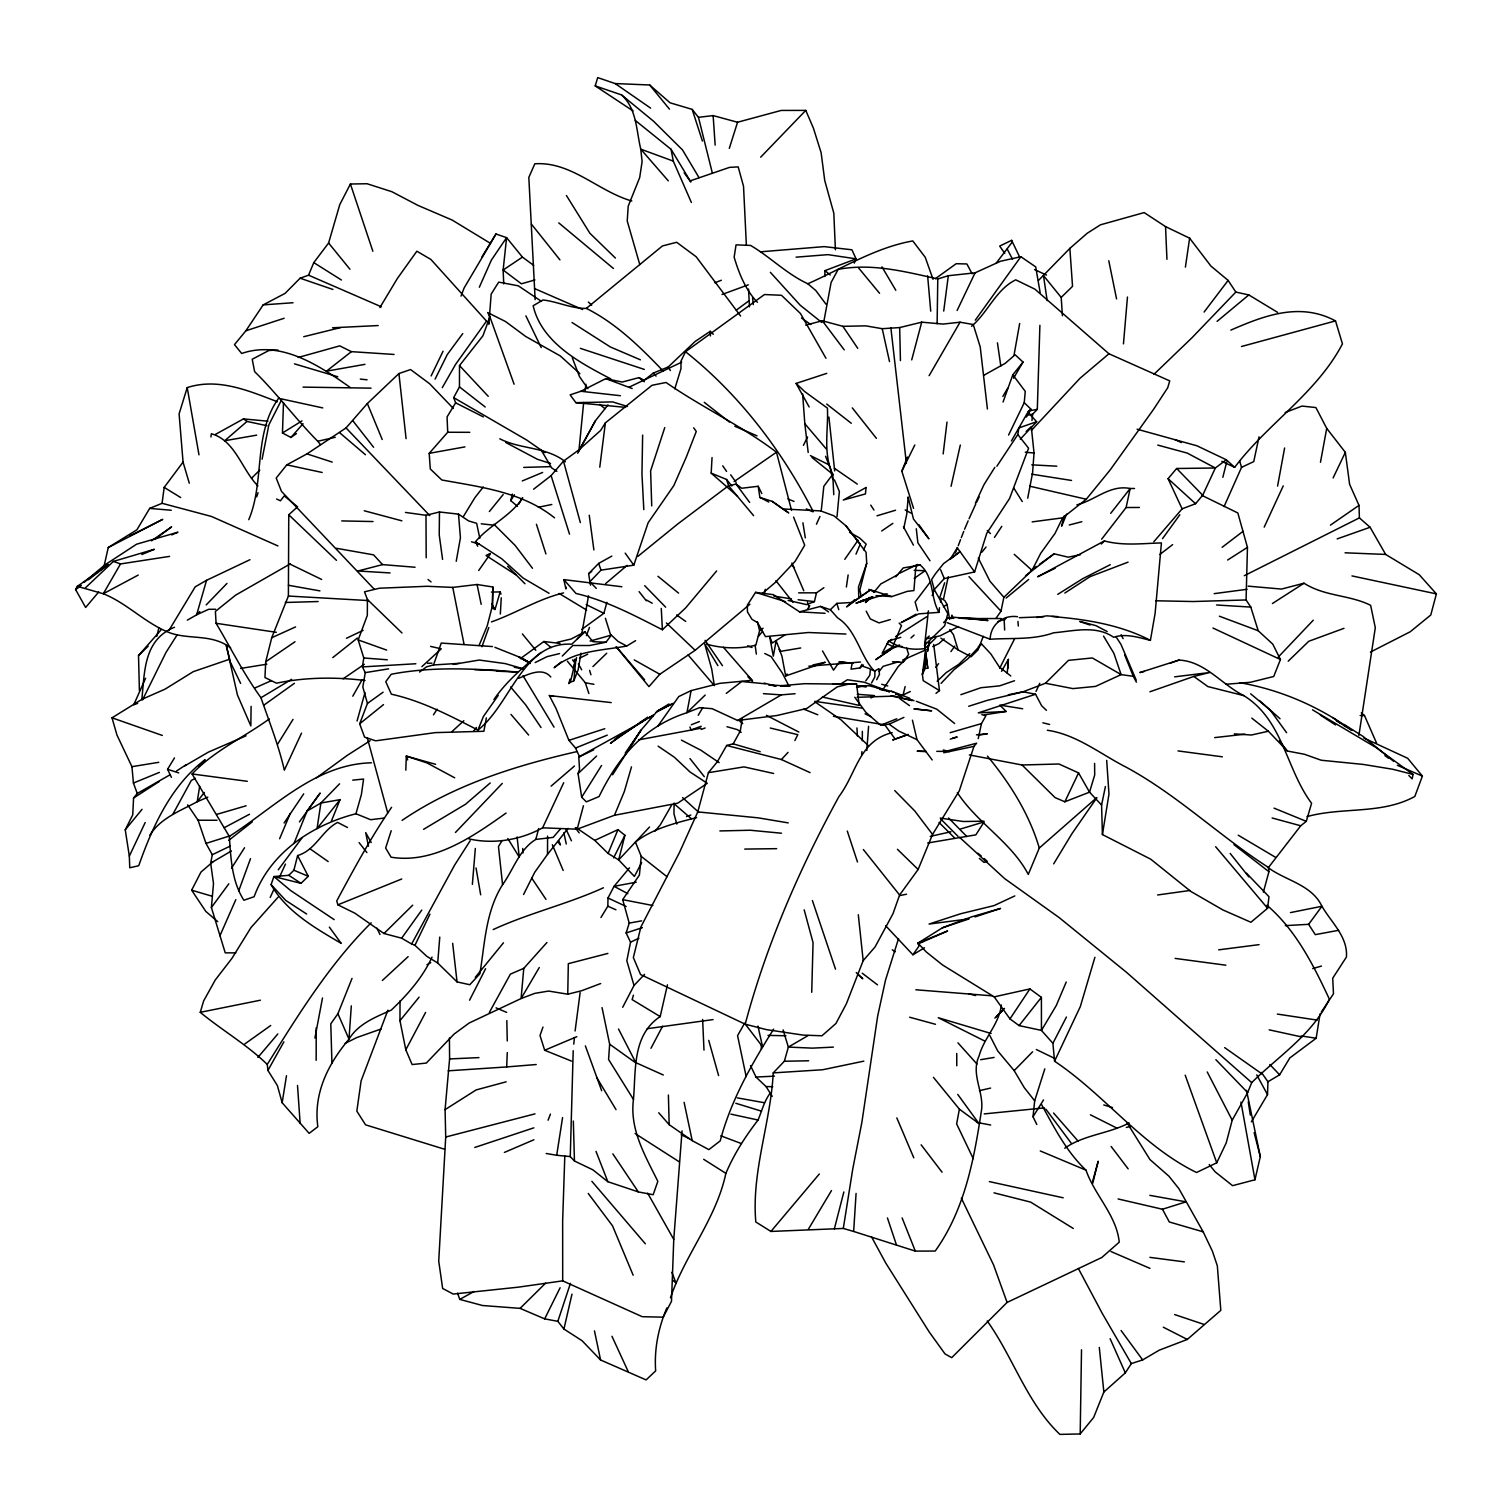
<?xml version="1.0" encoding="UTF-8"?>
<svg xmlns="http://www.w3.org/2000/svg" width="1512" height="1512" viewBox="0 0 1512 1512"><rect width="100%" height="100%" fill="white"/><g stroke="black" fill="none" stroke-linecap="round" stroke-linejoin="round"><path stroke-width="1.5" d="M483.367 416.896L455.641 402.835L453.676 397.618L459.459 386.902L459.497 365.583L482.933 335.777L489.907 316.877L487.696 312.549L505.537 321.546L525.817 336.552L560.272 355.925L579.89 373.672M316.159 1060.29L316.235 1027.669M600.661 983.556L581.647 990.738L567.756 994.197L548.591 991.059L534.794 993.365L521.092 998.544L469.155 1023.019L454.224 1033.962L426.289 1063.087L412.115 1064.543L405.802 1049.819L399.962 1020.713L400.037 1000.906M581.761 633.736L588.527 595.766M384.161 818.068L370.667 819.712L355.944 813.758C312.228 824.872 269.986 852.806 254.129 896.729L243.867 900.226C231.657 881.118 230.882 857.965 229.295 836.382L192.081 773.974C213.759 750.897 243.886 737.421 269.306 718.918M491.438 592.061L500.17 591.91L495.029 609.468L492.421 608.24L492.855 586.996L477.055 584.501L452.768 587.412L427.31 586.278L379.493 588.206L364.524 591.816L367.416 599.508L367.321 615.403L358.174 639.916L363.787 657.985L362.407 666.905L365.261 672.632L362.823 687.015L367.454 703.42L359.667 723.832L364.581 737.138L375.694 740.823L435.305 732.621L483.897 731.279L486.354 717.898M523.568 894.518L534.757 872.235L547.495 854.393L547.59 836.079M1040.124 292.44L1035.701 266.887L1020.846 256.719L1000.49 261.255L975.07 272.84L948.326 275.713L937.78 278.945L937.119 323.738M479.814 538.329L476.639 523.303L468.644 520.941L458.514 514.137L439.482 511.982L425.987 515.29L426.195 557.777M439.482 511.982L439.217 534.832L442.581 559.402M674.087 802.985L673.974 813.947L676.847 824.078M987.223 1320.978C1013.399 1357.625 1026.742 1402.796 1059.893 1434.397L1080.192 1433.943L1081.515 1349.8M251.105 706.35L250.841 725.892L237.422 694.953L226.309 645.529L230.372 662.124L240.635 683.386M682.044 1130.881L673.766 1239.405L671.498 1301.303L663.22 1317.179L642.222 1316.687L562.691 1280.853L518.465 1287.147L453.184 1294.064L442.638 1288.432L438.726 1261.14L445.719 1137.024L445.076 1109.638L449.593 1058.929L449.423 1037.988M642.638 435.116L641.957 474.031L643.81 509.638M297.618 506.766L288.754 514.798L288.395 596.049L271.725 637.743L265.734 661.746L264.94 677.527L276.469 683.178C305.689 677.149 335.456 676.941 365.016 680.495M567.756 994.197L568.323 963.673L607.881 953.429M600.944 917.482L607.843 906.217L607.994 897.996L614.061 886.315L629.483 867.831M862.312 740.767L862.35 731.335M1028.273 414.95L1032.62 414.212L1037.308 409.336L1039.897 325.345M492.855 586.996L492.364 605.972L487.261 625.76L479.096 645.473M811.717 992.307L813.059 942.637L804.176 909.827M824.796 276.564L824.947 270.648L856.057 258.854L851.917 249.782L824.21 246.626L760.536 251.805M667.453 984.803L660.177 1016.593C632.073 1035.172 636.042 1070.288 633.452 1099.432C629.559 1129.577 645.114 1155.508 657.833 1181.344L653.165 1194.726L638.329 1191.91L607.843 1181.704L592.912 1169.853L574.447 1161.008L570.27 1156.586L573.199 1050.708M925.136 668.455L925.646 651.521L927.763 668.247L925.136 668.455L922.377 674.409L923.189 680.627L939.481 690.606L935.985 693.384M296.409 433.623L290.909 437.459L282.46 432.98L283.5 402.589M1251.35 1121.828L1267.51 1094.631L1267.963 1081.742L1261.405 1072.443M448.176 1070.817L506.671 1066.943L507.276 1052.617M169.76 774.957L137.271 793.479L133.566 798.015L132.754 814.836L125.25 829.823L129.333 856.151L129.749 867.756L138.707 865.733C152.674 826.232 171.007 785.711 205.103 759.648L198.885 766.546M564.808 1155.943L562.653 1220.713L562.691 1280.853M1007.918 668.285L1008.372 659.383L1001.53 671.328M1001.417 1005.045C998.846 1024.739 984.047 1037.648 979.114 1055.886C970.742 1073.841 983.329 1090.7 981.704 1108.787C974.238 1158.419 965.053 1209.354 935.191 1251.048L915.327 1251.104L853.656 1231.448L856.075 1193.459M908.145 497.618L906.746 514.288L903.817 528.009M500.34 614.042L501.247 597.769M737.478 496.163L711.188 473.143L712.039 457.588M1202.191 495.52L1237.837 512.984L1247.457 547.363L1246.077 599.962L1250.783 607.087L1258.211 630.75L1272.783 644.131L1280.437 659.515L1273.728 676.488L1250.386 682.29L1225.835 684.274M248.781 519.674C265.186 480.551 252.674 433.774 279.077 397.599M351.313 1005.858L348.988 1039.16C328.104 1063.957 313.23 1093.497 317.841 1126.705L309.147 1133.357L282.158 1102.739L277.357 1085.522L267.926 1070.42L267.246 1064.41C298.337 1014.779 329.332 964.372 371.158 922.83M566.036 587.015L565.885 588.943L563.863 579.625L621.848 586.75M602.041 1007.597L609.657 1044.206L608.58 1059.458L633.452 1099.432M868.587 726.327L866.792 750.462M1026.138 431.449L1031.278 426.705L1034.038 453.014L1032.564 472.916L1027.706 498.204M1036.797 1124.493L1033.017 1116.725L1034.68 1100.831L1044.811 1068.833M488.848 324.437L491.173 294.065L498.714 282.12L518.276 285.806L541.353 301.304M560.725 828.595L553.165 837.383L535.815 839.425C519.259 849.479 513.475 869.608 502.57 884.709C485.598 911.509 484.861 943.507 479.871 973.822L469.797 984.728L457.059 981.912L437.705 962.993L439.765 937.1M472.368 884.369L475.335 848.44M1007.238 673.123L1008.372 659.383M1123.454 343.867L1127.461 297.032M235.796 952.881L225.231 952.843L211.396 907.502L213.494 883.594L210.678 863.144L212.304 854.715L205.991 843.412L198.072 820.222L187.658 804.894M546.947 942.505L523.776 968.341L521.092 998.544L539.274 967.51M1008.598 435.04L1024.248 402.702L1025.249 391.362L1012.813 374.806L1023.019 362.086L1015.138 354.753L1005.102 363.428L983.896 375.241M583.67 402.419L579.115 448.799M570.326 682.328L573.842 680.778L575.864 659.27L570.326 682.328L568.814 683.594L570.024 679.19M891.815 647.533L882.157 653.26L888.678 640.899C899.356 648.062 912.454 650.481 924.966 648.535L925.873 638.952L929.275 636.023M573.766 1044.13L574.409 1037.534M821.205 511.207L823.832 486.278L832.753 474.333C822.736 452.768 828.519 430.277 827.423 408.127L804.724 391.589L796.106 383.424L826.762 373.37M696.616 817.576C675.316 823.152 653.203 828.33 635.418 842.033L641.258 856.416L639.406 875.013L622.698 899.64L629.219 923.114L626.138 932.98L630.542 942.184L626.818 960.763L634.019 985.465L622.717 1007.257M916.045 614.193L901.114 622.604L918.767 613.872L939.009 612.341L939.5 607.767M742.335 718.483L740.237 731.128L733.188 743.847L726.667 745.473L717.387 761.708L708.391 772.689L697.769 811.906L679.417 852.636L640.918 926.913L633.339 957.587L640.578 974.56L745.189 1024.191L766.395 1029.615L803.061 1035.096L821.942 1035.777L835.909 1023.529L846.399 1003.741L863.182 960.649L875.07 946.928L893.006 913.683L899.602 895.028L918.143 869.457L932.545 834.416L959.269 790.889L973.974 746.342L976.639 743.186L945.51 751.407L936.778 751.332M1031.959 420.468L1032.62 414.212M575.108 1030.976L580.135 992.571M927.763 668.247L924.607 645.265L928.406 610.867M823.681 322.339L831.109 282.479L838.177 269.363C872.027 262.993 905.026 271.631 937.78 278.945M861.613 754.582L861.953 751.634M943.167 453.902L947.003 422.094M1105.404 786.542L1101.586 805.064L1102.418 834.567L1150.745 859.194L1190.889 891.475L1222.868 909.922L1250.915 922.263L1267.585 908.258L1268.984 896.71L1246.474 873.218M943.62 598.601L948.213 576.715M1358.891 735.418L1375.296 627.763L1370.647 605.329C1349.233 594.67 1325.022 596.616 1304.005 583.216L1281.514 589.075L1248.156 586.146M585.087 391.041L585.938 384.218M599.773 467.189L605.386 422.869L652.012 385.295L666.055 382.479C701.908 407.389 741.749 425.741 776.469 452.22L791.551 510.394M783.084 1029.899L788.357 1047.079L784.35 1061.254L773.237 1072.896C770.629 1123.057 751.388 1171.441 755.811 1221.979L770.931 1231.448L843.299 1228.443L853.656 1231.448M141.826 699.735C144.679 671.857 143.527 639.822 174.504 627.253M943.715 311.056L948.326 275.713M210.924 436.968L211.359 433.736C235.399 440.502 241.769 469.722 257.928 485.919M103.799 567.283L108.259 547.533L136.93 529.786L149.688 508.391L162.067 503.307L164.184 487.393L183.065 462.105L179.096 413.872L187.223 387.601C218.257 377.509 248.8 390.852 277.414 401.757M925.287 652.787L922.377 674.409L924.475 665.204M837.043 516.537L839.368 491.457L834.435 479.89M947.23 622.698L990.133 639.236C1011.509 637.837 1032.866 640.143 1053.637 632.791C1073.407 631.09 1096.068 624.966 1113.626 637.27C1125.778 633.188 1138.46 637.459 1150.405 640.351L1155.13 613.248L1161.424 542.94C1142.335 543.394 1123.529 546.002 1104.384 540.956L1037.667 576.771L1055.187 568.247M846.38 586.996L848.137 574.938M1185.408 267.114L1189.623 238.178L1165.544 226.611L1144.168 212.587L1100.471 224.815L1087.204 233.264L1069.853 248.384L1038.423 280.514M562.577 1117.576L556.699 1155.281L546.191 1153.486M843.299 1228.443L852.787 1168.814L861.897 1122.225L877.659 1016.121L885.522 980.078L898.525 938.668M996.843 466.263L1017.822 434.549L1018.842 427.953L1036.665 421.697L1027.877 412.209L1030.844 409.09L1024.248 402.702M199.679 786.24L197.221 801.738C180.211 810.904 160.537 818.068 149.82 835.21M282.158 1102.739L286.486 1075.712M951.294 618.559L951.842 615.157L953.826 618.427M1267.963 1081.742L1279.624 1074.805L1289.812 1057.946L1316.158 1038.253L1320.052 1013.891M580.986 653.165L578.094 670.024L573.842 680.778M940.483 602.022L941.144 598.204L944.811 600.585L947.098 604.517L949.649 619.372M1102.418 834.567L1108.976 794.121L1106.689 760.366M1014.023 355.207L1019.655 323.511M456.227 561.292L460.423 537.818L458.514 514.137M929.086 642.808L927.48 651.502L929.615 641.031M1277.583 486.127L1284.614 447.987M1320.467 462.256L1326.723 428.387L1315.912 407.56L1301.964 406.066L1285.162 412.53M933.433 1077.338L959.383 1109.165L956.642 1123.926L973.255 1158.683M314.931 1038.007L322.491 997.996M749.801 680.532L719.901 683.329L691.097 690.606L686.939 712.7C643.999 726.573 618.332 757.002 599.054 796.578L586.335 801.851L581.685 797.202L578.057 773.596L579.55 769.268L578.775 756.983L643.488 721.205M776.185 640.578L773.312 656.17L769.702 636.854M852.239 662.842L851.01 669.173L859.912 667.945L863.428 665.034M262.086 459.194L268.89 424.759L281.629 399.754M995.992 618.332L1000.982 611.207L1003.873 597.297L1032.016 570.345L1040.691 553.335L1055.055 533.358L1062.671 517.841L1086.277 499.243L1110.299 469.76L1153.769 409.053L1167.718 387.752L1169.74 380.892L1108.957 353.77L1034.926 289.17L1015.724 279.833C995.822 289.661 988.092 312.209 971.536 326.308M391.211 830.731L385.636 848.062L391.079 857.191C433.793 864.165 473.124 836.363 506.104 813.059M764.354 593.838L765.318 589.321M1101.624 539.217L1126.119 507.522L1130.182 488.508L1134.51 488.47M1259.023 436.855L1253.75 461.595L1241.541 467.359L1224.077 506.558M978.226 738.612L981.458 723.605L985.881 715.8L981.817 714.609M1312.492 709.827L1376.203 747.627L1413.077 774.428L1412.113 778.85L1408.844 775.486M666.868 1307.918C658.344 1327.952 654.129 1349.177 655.66 1370.893L646.096 1379.908L600.585 1359.987L582.082 1340.728L563.919 1329.048L571.99 1294.121M951.067 486.297L960.309 445.057M1209.203 1164.542L1215.157 1171.838L1232.582 1185.673L1254.96 1179.776L1260.309 1156.623L1246.512 1090.36M788.149 600.434L806.558 604.573L814.401 601.625L816.499 592.836L823.889 587.695M902.966 695.293L905.159 686.543M575.977 827.555L594.764 840.388L617.954 829.653L624.91 835.304L618.673 859.912L634.416 876.431L641.655 862.577M156.775 636.268L158.968 627.631M329.351 927.121L341.202 943.375C315.176 928.066 286.184 911.49 271.102 884.615L273.88 876.563L288.792 875.316L293.895 870.232L297.618 855.546C315.517 850.311 321.962 830.56 337.592 822.415L347.458 827.48M1222.83 477.32L1226.704 461.973M757.436 621.829L759.591 630.655L755.887 645.152C739.652 649.083 722.774 648.629 706.709 644.188M834.359 1228.878L843.847 1191.966M711.188 473.143L726.516 479.436L728.671 485.862L736.079 484.048L741.73 488.244L758.192 486.278L759.875 497.41L772.197 501.36L782.819 508.939L820.751 510.924L834 515.857L846.021 525.874L866.092 552.334L866.716 563.352L859.837 590.096L861.254 596.654M517.501 506.331L510.716 500.623L512.436 494.103M1064.353 515.687L1061.613 526.176L1066.621 514.099M535.815 839.425L538.669 828.557M911.717 359.894L921.715 322.169L943.091 324.078L960.025 322.207L973.237 324.513L980.211 346.872L987.412 408.996M745.189 1024.191C766.395 944.698 799.527 868.587 838.952 796.54C856.548 773.331 858.797 741.069 892.174 732.621M1266.924 905.253C1296.03 930.239 1313.418 964.996 1329.369 999.148C1312.699 1034.397 1278.717 1055.924 1251.709 1082.611L1247.665 1092.609L1232.204 1120.184L1226.194 1142.959L1216.744 1162.804L1196.54 1172.499C1141.636 1145.718 1104.818 1094.783 1054.563 1061.216L1052.9 1043.299L1066.432 1017.047M1345.075 552.806L1385.653 554.432L1419.258 574.73L1436.4 593.895L1430.768 615.006L1410.242 631.751L1370.401 652.107M468.777 838.82C493.422 844.528 520.563 840.01 542.619 827.82L577.149 829.2L583.443 805.764M990.133 639.236C990.549 624.55 1003.023 614.666 1017.538 616.707M1263.389 892.118L1268.927 871.687L1268.473 867.472L1300.736 825.779L1306.292 821.337L1311.584 803.288C1285.899 768.947 1283.14 719.863 1243.771 695.615C1221.715 684.596 1204.969 661.254 1178.982 660.082L1139.859 672.557L1144.301 671.441M573.634 666.017L576.639 657.739M581.78 629.389L603.874 613.305L606.879 602.343M1092.571 1181.666L1098.203 1161.235L1092.703 1183.367M357.078 720.997L364.978 692.609M355.944 813.758L361.387 794.556L363.579 779.058L352.731 780.135M249.971 559.705L206.558 580.306L196.617 614.836L187.318 620.147M631.487 766.886L624.305 791.626L614.458 815.27L577.149 829.2M350.217 387.469C319.372 365.602 280.854 339.898 241.674 353.468L234.473 344.623L245.87 330.788L263.183 304.876L285.069 293.385L300.132 278.208L308.561 275.184L313.778 262.615L328.595 243.016L339.784 204.593L350.406 184.01L367.095 183.746L391.854 191.703L418.011 205.424L452.164 220.053L490.474 243.375L464.127 287.96L461.028 296.125M633.433 995.179L632.129 999.602L660.177 1016.593M267.246 1064.41C246.815 1044.546 222.245 1030.428 200.264 1012.322L203.666 1000.849L215.309 979.927L231.997 958.287L250.954 927.612L278.095 897.183M633.093 110.943L595.218 85.9L597.694 77.603L615.157 83.557L650.632 108.127M729.294 148.384L737.554 122.245L781.194 110.433L805.764 110.395L813.437 128.236L821.129 152.712L824.739 180.533L833.83 213.249L835.399 249.763M1094.915 957.285L1080.324 1006.576L1054.563 1061.216M932.186 595.596L934.265 589.567L944.263 578.567L974.616 571.952L986.75 533.32L1009.525 498.563L1028.595 448.251L1017.822 434.549M664.77 427.575L650.614 470.856L651.729 505.896M563.919 1329.048L557.833 1321.337L570.44 1283.348M256.662 496.919L258.061 492.685M939.784 597.523L944.679 582.782M590.53 585.201L589.888 581.723L601.001 570.156L633.793 565.167L648.138 522.755L673.804 485.635L686.316 457.059L696.276 431.449L693.668 427.82M866.716 563.352L858.495 587.015L858.778 597.259M670.459 1297.787C685.22 1254.431 716.197 1218.937 725.873 1173.35C734.057 1154.072 745.265 1136.533 758.06 1120.033C761.897 1110.753 764.297 1100.849 770.496 1092.722M542.978 1027.083L540.011 1035.531L544.679 1050.254L571.536 1061.103M674.787 388.849L680.967 368.701L681.005 361.028L685.503 351.729L764.486 294.538L781.458 295.275L800.491 313.551L825.968 358.268M1096.767 797.637L1039.292 848.043L1028.273 874.408C1011.509 842.278 977.092 823 957.342 792.609M481.931 646.758L488.811 627.537M1003.061 402.003L1012.813 374.806M999.64 668.323L1014.665 638.65M238.745 890.757L250.52 858.665M1363.862 738.026L1407.672 758.287L1422.395 776.091L1414.816 796.465C1381.495 814.722 1342.486 806.765 1306.973 816.612M586.41 635.607L589.491 627.404M939.009 612.341C930.163 597.712 934.416 576.79 920.203 565.072L917.217 564.581L915.629 568.833L913.928 590.568L907.219 591.381L891.702 596.597L876.072 595.633M958.249 545.7L960.536 539.652M387.885 1010.224L361.122 1080.815L356.832 1111.131L365.564 1124.833L444.547 1149.233M983.272 636.325L978.056 649.858L971.101 656.756L958.135 649.971L940.899 638.158M548.081 1120.203L550.444 1114.117M955.395 552.995L957.531 547.533M961.311 537.629L963.768 531.336M913.55 508.353L901.832 471.196L907.427 457.059M331.941 1063.39L330.788 1023.832L337.913 1013.702L352.031 978.396M432.035 957.096C422.642 977.546 407.465 994.764 391.249 1010.129C375.581 1017.141 358.306 1023.7 348.988 1039.16L337.913 1013.702M1127.234 1123.114L1149.952 1159.553L1168.87 1176.147L1178.944 1188.734L1203.174 1231.826L1212.416 1251.218L1217.33 1265.827L1220.808 1310.356L1187.298 1339.443L1159.232 1350.178L1142.656 1359.912L1131.335 1363.597L1125.325 1372.877L1103.854 1392.023L1093.667 1417.443L1080.192 1433.943M496.56 671.158L517.482 672.046C475.467 668.701 432.923 666.206 391.23 674.257L385.768 681.666L391.362 694.197C422.113 700.963 450.141 715.875 477.962 730.069L483.424 716.48L498.223 695.388M145.587 678.245L133.736 704.8L137.649 703.363M293.971 843.45L307.068 811.037L320.166 793.044L299.433 821.904M331.374 821.167L340.049 799.659L320.884 803.023L307.068 811.037M975.391 503.212L983.972 484.672L994.82 467.359M649.536 827.007L618.673 859.912L608.107 853.429L617.954 829.653M886.958 643.526L892.685 646.626L901.492 625.609L899.149 623.095M854.28 263.107L856.057 258.854L827.952 254.64L796.087 257.172M279.625 838.744L290.228 813.494M964.599 529.219L968.134 520.865M1066.225 982.025L1056.283 1005.518L1041.447 1030.409L1019.069 1025.59L1009.978 1018.899L994.197 996.862L942.6 965.015L926.251 951.936L917.954 943.11L942.392 927.801L971.592 916.858L1000.566 908.428L975.051 916.915M856 554.129L860.252 544.131L846.021 525.874M419.58 672.046L426.63 666.792L433.49 664.959L441.258 643.072L492.496 646.569M219.939 935.72L235.796 899.697M914.817 444.982L901.832 471.196M479.323 287.223L491.419 260.026L506.596 237.649L495.955 234.001L481.969 256.851M969.06 518.748L975.826 503.836M816.442 524.21L819.939 516.461M563.692 782.725L542.619 827.82M863.56 549.895L866.168 544.15L859.685 538.045L849.479 532.224M270.213 897.448L274.012 889.113M279.72 876.601L285.447 864.089M1036.041 691.381L1039.746 683.329M1264.202 527.121L1283.234 485.881M301.512 733.15L284.35 770.156C278.643 745.359 269.212 721.659 260.971 697.731C243.829 674.163 230.996 648.289 216.084 623.284L215.403 611.396L235.626 595.142L290.285 563.863M1153.864 541.693L1182.119 508.845L1195.557 503.704L1202.701 495.237L1215.346 468.002L1226.27 459.761L1234.661 467.34C1267.661 423.473 1316.687 393.196 1342.448 343.867L1335.512 320.903C1300.112 301.928 1264.618 315.403 1230.844 330.107M129.333 856.151L145.19 822.528M957.115 310.489L975.07 272.84M1022.055 764.996L1055.074 797.599L1064.845 801.795L1078.566 772.915L1058.967 763.995L1022.055 764.996L969.324 754.923M437.705 962.993L426.875 956.378L414.931 945.302L429.956 914.117M1333.13 477.924L1345.34 452.353L1326.723 428.387M431.147 375.921L443.054 351.238M976.676 502.097L979.19 496.919M560.12 1287.752L544.679 1318.861L520.09 1308.371L482.536 1305.517L459.761 1299.394L457.588 1293.214M803.439 445.341L807.578 436.949M142.544 699.867L165.961 652.504L176.961 635.135M435.097 379.115L447.344 354.451L462.748 333.604M794.858 740.559L797.788 734.681L770.288 728.028M613.607 857.89L624.91 835.304M469.57 1000.207L485.598 968.701M217.747 921.64L205.802 911.396L191.646 890.19L200.964 872.065L213.192 861.575M662.615 1026.157L650.973 1048.288M773.634 1029.162C751.577 1064.127 730.787 1100.623 720.222 1140.88L708.863 1149.63L692.212 1140.653L669.173 1124.682L658.722 1112.775M608.032 404.895L595.482 420.657L578.453 451.445M405.802 1049.819L425.59 1012.435M88.376 579.795L108.448 564.448L77.339 586.354L75.6 589.567L85.636 607.465L98.734 591.948M172.859 814.269L191.306 780.438L195.369 778.321M577.697 453.222L595.482 420.657M489.321 1012.492L510.394 974.125L523.776 968.341M1026.478 417.066L1030.844 409.09M391.589 807.295C371.177 837.005 353.808 869.154 336.741 900.925L337.875 904.819L354.829 913.172L383.972 933.509L401.644 938.196L411.623 943.998L454.639 865.072L470.213 840.672M267.926 1070.42L283.897 1041.844M1027.877 412.209L1011.433 440.937M518.654 504.309L522.075 498.185M960.025 322.207L929.124 375.675M352.787 696.182L362.086 679.738M859.912 667.945L861.953 664.354M442.26 387.677L455.622 364.316L486.524 321.092L430.92 259.478L416.858 251.2L397.354 278.51L379.89 307.579M169.59 556.378L120.506 563.938L103.307 593.743L77.339 586.354M490.474 243.375L495.955 234.001M1002.891 396.39L1007.635 388.319M1013.55 378.227L1023.019 362.086M831.487 1190.568L808.429 1229.143M698.204 715.252L702.797 707.578M169.042 630.258L195.218 586.826L206.558 580.306M502.003 840.71L498.469 846.588L502.57 884.709M1053.694 863.843L1071.838 833.83L1096.691 797.939M171.423 777.395L167.548 769.287L174.466 757.947M455.641 402.835L447.061 416.934L447.703 432.262L429.2 453.335L430.277 468.947L441.825 479.984C480.967 487.129 522.396 492.024 554.545 517.841M463.352 516.575L474.938 497.618L483.254 486.996M807.465 609.279L809.789 605.556M277.603 744.206L293.026 719.391M876.677 679.738L879.436 674.333L878.963 668.663L874.862 670.931L870.402 669.419L869.797 675.278L865.733 680.854M510.716 500.623L514.401 494.745M1033.017 1116.725L1043.507 1099.942M605.386 422.869L600.604 430.466L578.85 449.914L563.485 461.141L551.105 475.618L533.585 489.227M581.685 797.202L601.511 765.544M231.544 868.115L244.528 847.76M612.625 774.768L640.993 730.164L657.323 711.112L668.984 703.968M983.972 822.112L975.864 834.851L927.688 842.997M629.899 747.533L640.993 730.164L625.212 753.089M871.536 682.97L874.843 676.96L874.862 670.931M840.199 684.256L847.419 679.757L864.24 682.214L883.102 689.321L898.128 666.641L907.502 657.323M825.098 613.305L799.564 611.85L773.35 594.67L755.584 592.364L747.344 605.14L747.438 611.869L751.899 619.24L757.625 622.717L765.469 636.609L808.41 632.507L845.945 634.038M433.49 714.798L437.119 709.204M671.8 804.781L660.328 824.815L654.98 831.146M994.461 537.422L1001.794 526.346M1009.978 1018.899L1029.899 988.924L1041.409 997.372L1041.447 1030.409L1052.9 1043.299M1321.28 1012.076L1333.471 993.819L1332.733 978.188L1346.417 957.039C1348.024 936.797 1331.24 922.452 1321.942 906.255C1311.622 884.501 1285.54 880.608 1268.058 867.548M284.105 823L303.704 793.857M844.792 559.308L858.041 540.256M478.699 570.515L490.209 554.072M950.953 651.577L954.809 646.078M421.772 910.073L401.644 938.196M838.612 662.993L833.547 670.175L822.528 650.954M885.635 925.722L912.908 954.771L918.994 946.077L917.954 943.11L947.589 930.976L918.294 943.809M657.682 726.365L678.793 696.522L691.097 690.606M996.03 263.353L1012.019 242.355L1011.622 240.351L999.678 246.059L1004.781 253.411M1020.846 256.719L975.297 320.166M749.914 604.214L695.142 650.311L659.799 674.257L648.969 686.618L616.253 646.871M1006.331 617.576L1004.195 620.563L1004.648 630.032M800.698 647.968L780.362 651.388L779.209 649.309L781.931 656.057L785.654 675.958L787.072 673.974M493.952 699.508C506.539 681.099 524.116 666.452 541.031 652.428M1162.501 538.65L1179.832 514.76M211.396 907.502L228.841 883.783M935.777 667.397L938.555 663.636M1285.313 925.627L1308.636 924.323L1321.942 906.255L1290.473 912.605M1189.623 238.178L1210.923 266.074L1228.122 280.4L1204.1 312.058M278.265 869.797L302.154 837.648M562.256 656.076L572.821 645.492L589.51 645.529L606.028 642.222L611.339 635.116L617.992 641.371L626.686 646.04L635.607 640.653M930.371 581.874L915.119 601.965L917.614 610.678M473.804 730.939L476.469 727.442M204.271 792.534L197.221 801.738L207.824 797.145M879.152 671.498L883.084 666.357L898.657 661.746M547.495 854.393L568.058 828.349M1110.715 513.324L1130.182 488.508C1109.846 484.407 1094.877 500.567 1076.865 504.838M340.049 799.659L317.047 828.633L320.884 803.023L339.576 783.821M1019.069 1025.59L1041.409 997.372M453.335 408.448L429.597 383.708L410.565 369.552L398.922 373.558L367.359 403.534L346.04 427.934L306.993 453.883L286.789 464.864L276.205 478.038L281.478 491.362L374.201 589.151M981.931 552.126L986.032 547.06M489.359 511.547L503.175 494.537M399.962 1020.713L419.107 997.145M475.297 977.319L503.477 942.808M125.25 829.823L142.034 809.336M758.4 636.401L762.539 631.355M869.646 597.467L865.469 602.532L870.515 598.298M873.823 592.402L880.797 583.953L897.826 574.711M277.83 1033.943L257.89 1057.436M770.931 1231.448L819.315 1173.992M895.765 576.809L903.25 567.907L920.203 565.072M1182.119 508.845L1168.077 478.68L1176.657 468.493L1215.346 468.002L1187.203 453.071L1157.776 445.095M522.755 497.845C510.508 516.329 489.68 525.042 475.467 541.712L477.679 546.229M1031.373 430.429L1080.022 378.265L1108.957 353.77M477.962 730.069C510.829 704.327 522.642 641.485 571.801 644.188L584.879 631.77L592.912 641.693L606.028 642.222M139.406 690.776L138.518 655.528L161.141 629.786M290.909 437.459L303.061 423.757M1278.226 657.115L1313.266 620.203M455.452 832.469L502.286 783.405M1010.81 676.015L999.281 666.905L990.851 653.94L981.572 643.961L967.926 658.76L954.185 669.57L941.088 683.348M726.667 745.473L781.42 759.534L788.054 752.371M716.631 570.95L685.654 607.9L662.407 629.748C634.586 615.573 606.633 600.623 575.996 593.479L563.863 579.625M805.764 110.395L760.668 157.191M1036.665 421.697L1020.279 439.198M1277.583 312.36L1248.817 294.935L1235.833 292.081L1192.117 337.611L1153.807 374.447M634.019 985.465L644.566 974.352M943.582 622.623L947.948 618.049L952.087 617.879M199.811 611.528L196.617 614.836L208.637 609.298L215.611 609.279M206.199 604.913L226.97 583.443M996.389 1016.763L1004.497 1008.428M596.295 588.414L589.888 581.723L588.64 573.672L598.657 563.409L611.85 556.095M606.709 653.241L592.931 666.584M1034.68 1100.831L1024.267 1087.657L1014.174 1070.609L1032.583 1051.823M994.877 1018.105L1002.891 1010.035M1041.503 1104.478C1054.166 1127.404 1066.47 1151.766 1085.994 1170.156C1094.783 1195.425 1116.517 1215.213 1119.239 1242.165L1101.851 1257.474L1007.087 1302.437L951.709 1357.663L945.038 1353.939L929.048 1331.732L885.767 1263.068L871.46 1236.721M251.559 478.264L259.762 470.062M1101.303 544.018L1104.384 540.956M545.548 1283.197L520.09 1308.371M412.7 905.178L383.972 933.509M1008.277 694.783L1023.208 691.74L1045.453 683.254L1068.474 660.366L1092.325 657.947L1121.129 674.617L1133.301 676.318L1136.4 682.158M408.127 956.642L382.385 980.456M924.966 648.535L935.871 637.799M1062.407 315.762L1061.197 297.41L1072.537 286.335L1069.853 248.384M969.702 653.638L958.778 664.316L946.172 672.632L937.175 681.232M924.607 645.265L944.679 625.722L947.797 613.607L934.265 589.567L931.6 579.55L935.437 573.766L943.601 563.56L960.063 551.634L974.616 571.952M799.564 611.85L820.525 606.407L830.334 609.714L836.873 603.364L852.144 602.438L870.477 589.812L891.702 596.597M1288.224 661.16L1308.731 641.296L1343.979 628.33M138.518 655.528L148.176 646.191M334.152 919.617L290.644 890.53L273.88 876.563L301.02 883.329L308.278 876.298L297.618 855.546M705.197 695.066L686.939 712.7L699.508 707.692L712.133 708.674L737.591 720.468L776.903 715.516L806.746 708.504L837.27 686.864L848.27 684.199L856.586 683.972L859.194 705.424L822.358 697.013M625.647 407.371L575.864 402.664L570.156 394.878L580.854 391.268L605.783 378.643L622.207 382.045L638.952 377.641L644.244 380.249L653.278 373.067L668.191 367L695.029 341.542L710.224 331.317L713.324 334.265M578.057 773.596L596.616 756.038M85.504 587.752L113.419 561.406L154.337 549.291L141.844 554.507M421.886 666.641L441.239 648.856L430.58 646.399M451.899 731.676L463.825 720.733M577.338 638.707L584.879 631.77L571.158 639.009L557.134 642.354M910.98 637.932L914.098 635.059M944.149 638.858L938.914 643.621L932.753 646.569M605.575 583.651L627.083 565.412M854.582 599.792L846.531 606.898L870.477 589.812M266.981 425.722L247.023 421.432L224.702 440.748L256.7 435.135M490.209 782.97L465.62 804.195L423.587 829.332M551.086 786.145L574.484 766.017M978.358 646.739L981.572 643.961M761.67 594.065L775.146 582.592L795.066 561.424L804.705 545.246L793.573 517.066M80.703 585.257L75.6 589.567L81.081 585.371M84.105 582.385L104.498 565.167L136.59 544.207L177.944 532.205L171.706 534.908M1248.817 294.935L1217.084 321.357M610.867 378.926C580.041 362.899 541.693 342.638 533.15 305.745L543.035 299.981C557.833 301.663 571.252 308.637 586.335 308.391L662.426 245.965L676.658 242.279L696.182 256.775L740.596 316.008M637.856 556.397L677.659 524.059L728.746 485.56M1006.104 598.053L1028.651 579.474M561.141 662.048L554.167 667.737C574.465 650.538 601.852 650.595 626.686 646.04M359.667 723.832L383.481 704.611M332.772 657.607L357.38 638.026M228.69 840.37L252.315 821.848M1080.456 554.639L1068.171 557.172L1054.129 553.808L1025.59 575.713M394.084 354.451L351.408 351.653L326.46 371.177L364.921 364.354M1031.146 570.44L1036.23 566.49M726.27 693.403L741.73 681.496L765.45 683.821M1159.78 554.507L1172.594 544.66M1064.769 1148.232C1083.556 1134.869 1108.712 1133.754 1129.105 1122.943M1222.112 547.325L1243.034 531.336M560.064 643.45L543.866 641.504L520.355 658.665M402.097 820.373C454.299 784.766 515.497 765.677 576.563 751.672M1054.129 553.808L1039.443 564.354M154.678 539.463L171.593 526.875L151.502 540.842M736.231 310.187L749.158 300.642L748.534 289.057M588.64 573.672L591.721 571.423M888.054 642.109L891.834 639.349M895.595 636.609L926.837 616.669M264.203 704.913L294.424 683.292M316.48 777.792L347.42 755.263L370.194 740.691M270.724 1025.495L244.831 1043.941M367.454 703.42L383.103 692.194M734.095 481.591L776.469 452.22M1345.34 452.353L1349.611 484.331L1359.004 505.367L1330.409 525.137M914.212 578.378L925.098 570.723L914.174 570.326M229.295 836.382C273.955 808.013 315.063 764.108 371.498 762.804M647.684 717.16L610.47 743.337L623.605 732.791L614.515 739.708L642.468 721.507M759.591 630.655L763.031 628.255M890.644 649.347L875.694 659.667L890.19 649.971M265.734 661.746L294.991 641.75M343.148 678.793L364.316 664.297M881.704 530.977L892.855 523.36M871.006 697.958L874.503 695.596L857.191 694.254M533.736 265.432L522.434 257.116L503.137 270.024L503.742 283.897M184.653 765.96L208.429 752.107L246.059 735.815M176.488 771.044L186.241 764.637M1064.826 593.044L1090.076 576.639L1128.065 562.143M133.566 798.015L159.365 781.42M1272.424 603.515L1304.005 583.216M1227.649 560.007L1247.457 547.363M785.144 634.813L772.254 643.035L769.986 637.157M445.076 1109.638L476.11 1089.944L506.161 1081.817M1057.738 594.367L1082.611 578.737L1110.299 564.675M137.271 793.479L133.415 783.046L131.941 766.678L116.953 735.04L112.02 717.822L141.788 699.394L165.054 689.151L193.29 671.649L229.276 659.345M282.46 432.98L301.984 420.884M912.908 954.771L924.475 947.759M260.971 697.731L291.627 679.323M649.366 717.671L653.297 715.327L649.385 717.463M943.412 606.728L947.098 604.517M210.678 863.144L231.374 850.972M737.591 720.468L781.288 694.877L795.085 693.725M935.399 278.68L956.189 263.712L966.886 263.957L972.14 273.823M808.164 1035.531L788.357 1047.079L812.303 1048.137L833.377 1047.117M644.282 720.468L653.297 715.327M426.951 964.769L430.731 962.634M863.635 599.754L859.799 601.889L872.878 596.711L855.962 603.175L887.09 593.762M215.384 434.435L243.451 418.918L267.945 421.186M459.761 1299.394L474.088 1291.475M645.473 719.599L639.614 722.812L645.718 719.542M249.518 814.25L224.135 827.763M1359.004 505.367L1359.401 517.879L1244.263 575.713M108.259 547.533L162.767 519.334L130.07 535.777M138.235 575.07L103.307 593.743C127.745 603.496 146.116 624.191 170.856 633.169C190.682 639.708 212.304 633.849 230.637 647.892M656.246 712.19L665.375 707.408M578.775 756.983L593.706 749.857M889.85 649.895L899.583 644.925M958.495 626.516L940.18 635.796L925.873 638.952M535.172 662.558L546.985 656.662L559.572 653.581M345.209 1043.318L356.756 1037.572L381.137 1028.973M681.723 362.143L629.124 387.166M899.64 573.237L917.217 564.581M490.077 553.524L486.032 555.509L515.762 574.73M673.199 703.345L657.323 711.112L671.347 704.327M579.512 658.192L587.771 654.186M212.304 854.715L230.315 846.04M926.591 649.536L902.607 660.101M603.42 887.79C567.662 904.1 528.954 913.04 493.195 929.578M346.494 638.272L363.069 630.372M757.38 302.305C745.662 290.058 738.914 273.313 734.152 257.191L736.042 244.85L750.595 245.435C770.515 257.172 786.694 274.012 807.843 283.765C842.241 268.493 875.335 247.59 912.775 240.937L925.231 257.267L933.055 279.304M899.716 696.578L910.3 691.532M630.542 942.184L638.914 938.215M1014.817 895.917L993.989 905.631L960.574 913.777L929.067 924.059L968.908 918.88M854.79 697.259L865.866 712.341L880.702 725.25L889.113 724.229L903.911 717.368M271.725 637.743L295.596 626.894M255.301 687.79L271.366 680.665M491.419 621.904C515.913 613.267 538.329 598.941 563.579 592.912M337.875 904.819L401.757 878.982M504.384 1152.428L533.906 1139.764M159.421 772.386L133.415 783.046M544.679 1050.254L576.809 1036.684M607.276 735.134L575.543 748.043L568.909 740.351L556.095 708.618L549.328 695.558L611.207 702.589M522.302 480.929L542.619 472.443M699.357 721.564L691.286 724.777M880.702 725.25L896.767 718.805M518.616 678.321C528.274 674.428 542.411 666.924 550.784 676.998M1064.845 801.795L1089.528 792.156L1094.707 774.938L1094.593 763.371M714.874 282.763L721.337 280.249M690.644 180.703L729.616 167.359L738.196 166.906L743.526 186.297L746.342 244.585M701.209 726.27L691.041 729.937L689.944 726.988M722.037 294.481L748.308 284.823M785.654 675.958L825.231 662.275L812.832 664.996M701.228 729.427L705.14 727.99M533.83 1127.839L474.768 1147.457M686.505 816.574L690.795 815.025M905.461 735.418L892.685 739.973L908.258 734.435M1337.156 538.896L1370.099 527.272L1385.653 554.432M1170.401 663.125L1178.982 660.082M1149.895 691.778L1193.8 676.431L1209.827 672.5L1174.616 676.847M997.75 621.64L1003.495 619.655M960.857 694.688L980.891 687.733L999.602 685.862L1014.533 680.74M626.138 932.98L642.411 927.612M942.392 927.801L968.606 919.05M245.87 330.788L284.161 318.257M604.8 728.708L568.909 740.351M1046.436 710.338L1041.673 705.802L1035.55 694.254L978.264 712.889L1006.123 711.453L999.81 705.083L1022.679 708.769M230.07 835.815L205.991 843.412M917.954 943.11L924.21 941.069M968.701 706.274L987.393 700.321L1023.322 691.816L1035.55 694.254M1118.105 1198.959L1162.444 1209.241L1186.051 1201.851L1149.819 1195.349M950.273 739.141L956.888 737.138M960.706 828.954L983.31 822.131M876.979 515.8L895.539 510.243M246.135 805.783L216.689 814.401M950.972 831.77L930.258 836.382M888.678 640.899L900.793 637.308M611.339 635.116L590.077 641.107M890.284 619.58L879.001 622.906L870.288 618.918L866.206 611.169M950.16 732.677L981.458 723.605M1312.718 968.587L1321.469 966.073M534.983 279.928L521.394 283.802L503.137 270.024L506.596 237.649L522.434 257.116M535.002 1113.853L445.719 1137.024M298.242 357.456L339.727 345.87L351.408 351.653M1335.512 320.903L1241.484 346.513M1126.346 1127.479L1130.711 1126.308M805.669 325.137L822.32 320.771L842.883 326.327L865.733 325.855L882.233 328.69L899.678 327.575L921.715 322.169M415.063 567.246L382.536 564.6L357.928 571.007L390.077 572.935M1069.249 524.966L1081.817 521.735M952.711 738.083L956.983 737.005M303.742 336.704L340.54 327.594M979.455 1090.643L990.587 1088.073M277.887 349.99L268.89 350.5L252.22 359.251L254.621 371.612C277.017 393.649 295.69 418.975 317.747 441.258L335.248 437.289M638.688 739.84L700.85 728.236M1413.077 774.428L1392.684 769.249L1363.389 764.448L1321.223 760.234L1304.402 754.261L1287.355 751.029L1268.36 731.222L1251.426 735.021L1234.359 733.868M994.197 996.862L1029.899 988.924M200.264 1012.322L260.385 1000.207M943.771 752.768L973.974 746.342M538.348 507.257L551.823 504.479M899.735 895.577L906.52 894.216M863.843 1061.14L822.736 1069.74L773.237 1072.896M1028.538 410.98L1037.308 409.336M636.212 882.195L614.061 886.315L627.82 893.687M1338.668 930.296L1315.27 934.643L1308.636 924.323M629.219 923.114L641.655 920.846M429.2 453.335L464.959 446.89M614.458 815.27L677.678 803.193L707.295 783.292L690.152 772.084L674.352 757.228L658.098 746.153M713.078 1019.579L647.249 1028.708M365.261 672.632L388.603 668.852M158.76 762.313L131.941 766.678M1036.703 617.539L1046.606 615.838L1057.663 616.612M453.241 664.411L479.228 660.045L505.216 663.598L523.02 668.72M980.664 1059.685L994.102 1057.436M266.868 664.184L240.654 668.436M708.391 772.689L743.98 766.886L773.615 773.464M978.396 735.191L987.336 733.774L976.487 734.813M984.482 714.836L1006.123 711.453M1247.06 589.283L1214.212 593.649M1157.644 894.972L1189.679 890.511M1032.167 521.886L1062.671 517.841M1218.672 949.838L1259.08 944.641M615.157 83.557L649.669 84.993L670.062 102.797L692.175 109.393L698.468 117.331L713.135 115.592L737.554 122.245M1214.684 737.61L1244.886 734.189M856.51 686.977L865.507 685.994L859.27 685.843L866.074 687.034M984.217 1113.909L1044.376 1107.899M808.825 666.168L860.441 662.029M780.532 685.749L804.686 683.689L848.27 684.199M506.671 1066.943L536.193 1064.524M785.957 1035.758L768.001 1035.399M263.183 304.876L293.007 302.74M902.116 646.418L892.685 646.626M362.407 666.905L415.838 663.749M856.642 686.58L865.507 685.994M857.285 686.524L869.041 685.73L893.516 691.948L909.827 698.317M433.49 664.959L459.308 663.333M332.508 327.783L378.208 325.553M750.538 1065.601L756 1077.054L774.465 1076.147M449.593 1058.929L478.964 1057.606M1019.353 617.69L1043.753 616.745M1246.077 599.962L1193.1 601.53L1155.678 600.774M958.268 617.652L980.022 618.862L961.915 618.389M285.333 602.475L318.125 601.53M523.738 467.416L550.16 466.66M427.537 663.295L431.941 663.201M719.882 830.938L750.273 830.239L781.477 833.225M784.35 1061.254L808.674 1060.781M983.972 821.205L963.295 821.507L940.218 818.087M816.499 592.836L798.638 592.855M744.736 849.082L776.658 848.667M832.98 684.161L856.586 683.972M303.043 387.11L371.064 388.149M780.853 686.24L790.001 686.183L768.776 684.86L776.147 686.07L764.165 683.14M1126.119 507.522L1139.387 507.465M447.703 432.262L469.76 432.319M1360.157 715.535L1364.486 715.535L1376.544 743.035M198.072 820.222L217.01 820.26M575.864 402.664L612.662 401.909L627.461 406.482M925.873 751.256L917.141 751.18L926.119 751.653M341.75 520.922L373.01 521.545M857.077 697.297L894.518 696.106L912.246 700.566L891.04 695.936M756 1077.054L766.036 1086.561L772.802 1086.693M947.948 618.049L952.598 618.162M1001.19 618.54L968.89 618.559L975.712 619.126M474.56 669.646L501.228 670.761M954.204 617.274L987.979 620.525L977.981 619.296M288.395 596.049L368.437 600.566M1031.77 464.845L1056.793 466.187M1250.783 607.087L1216.555 604.989M892.496 661.746L903.023 662.369L908.655 654.318L906.671 648.175M1052.144 616.518C1085.767 619.296 1120.165 624.664 1150.405 640.351M915.837 989.774L992.25 995.841M763.409 693.668L781.288 694.877M387.299 659.78L363.787 657.985M149.688 508.391L171.234 510.262M697.769 811.906L758.155 817.841L788.206 822.887M1025.268 452.201L1034.038 453.014M833.433 716.291L884.879 724.891M556.699 1155.281L570.27 1156.586M337.762 376.771L294.5 363.863M360.291 379.096L367.057 379.795M814.401 601.625L798.109 599.735M481.232 523.813L495.048 525.307M580.854 391.268L620.411 395.709M861.821 708.126L814.741 701.36M1031.751 474.182L1071.535 480.457M192.081 773.974L247.288 781.307M851.936 663.277L839.065 661.765L853.07 663.409M791.513 598.903L773.879 596.068M1177.98 750.916L1222.339 756.813M1149.895 1257.36L1184.331 1261.877M1175.089 958.4L1225.873 965.204M405.5 512.436L425.987 515.29M216.084 623.284L276.299 632.318M1277.356 1014.079L1317.217 1020.109M1301.189 1035.928L1316.158 1038.253M319.92 590.89L288.376 585.257M879.7 689.396L884.236 690.19M567.378 661.216L585.352 682.8L593.933 684.293M336.42 548.289L373.596 554.866L382.536 564.6M1047.343 730.258C1076.771 734.473 1100.793 754.356 1126.686 767.472C1177.81 795.293 1219.636 836.212 1268.473 867.472M737.327 1097.882L764.467 1102.739M549.328 695.558L553.449 696.314M544.679 1318.861L557.833 1321.337M977.3 1122.509L990.681 1125.023M652.844 905.518L622.698 899.64M514.25 667.246L523.058 668.947M1045.453 683.254L1072.934 688.603L1095.557 686.391L1121.129 674.617L1113.871 653.316L1103.552 636.098M1029.672 486.184L1086.277 499.243M565.431 461.784C546.21 446.569 520.412 449.461 499.81 438.801M989.377 1181.609L1063.201 1197.806M1436.4 593.895L1351.974 575.921M286.789 464.864L322.207 472.481M730.882 1114.136L758.06 1120.033M280.816 398.771L322.755 407.919M1269.192 1029.842L1301.832 1036.967M1239.953 682.706C1280.38 689.812 1318.747 706.35 1352.012 730.428L1344.244 725.628M1042.883 722.812L1049.611 724.456M162.067 503.307L211.529 516.48L277.943 545.945M969.079 993.913L975.637 995.539M1243.771 695.615L1207.899 686.58L1193.8 676.431M994.008 1192.836L1030.674 1202.134L1073.274 1228.462M1080.702 621.621L1095.86 625.628L1107.181 631.525M364.241 510.754L401.89 520.827M943.28 749.99L949.328 751.615M1226.27 459.761L1196.937 445.794L1137.1 429.2M1272.14 817.992L1300.736 825.779M909.619 1017.217L935.474 1024.285M881.685 684.274L887.771 685.975M726.97 726.724L737.497 729.672L741.182 732.413M733.188 743.847L760.215 751.729M1203.174 1231.826L1169.324 1221.979L1162.444 1209.241M191.646 890.19L211.415 896.03M699.016 177.622L682.517 149.934L653.543 121.225L621.527 94.897L595.218 85.9M991.135 1033.49L938.234 1017.708L984.217 1040.785M1103.76 1104.932L1112.511 1107.578M755.584 592.364L785.578 601.7M580.362 348.365L644.282 369.4M735.796 1103.269L761.519 1111.169M471.498 541.787L479.228 544.188M908.504 698.922L913.985 700.661M550.538 463.504L537.346 459.251L505.802 442.506M167.548 769.287L178.718 772.897M306.993 453.883L332.205 462.105M916.329 701.284L936.816 709.204L954.639 723.511M876.79 687.695L889.377 691.816M895.69 693.895L901.984 695.955L895.52 693.668M112.02 717.822L162.294 735.437M1174.654 1314.571L1204.062 1324.436M300.132 278.208L332.923 289.472M1079.662 621.508L1090.095 625.042M861.84 665.96L869.872 668.701M891.192 691.154L893.516 691.948M386.656 650.103L358.174 639.916M113.419 561.406L120.506 563.938M435.626 764.316L406.293 756.113L405.821 770.175M691.362 202.457L673.294 161.123L640.748 149.159C636.325 130.618 636.76 108.524 621.527 94.897M1219.371 616.216L1258.211 630.75M605.783 378.643L632.167 388.527M720.789 1135.814L741.126 1143.469M883.102 689.321L889.188 691.683M878.642 688.243L884.558 690.568M747.646 645.794L752.012 647.514M411.623 943.998L414.931 945.302M787.865 498.96L794.046 501.436M494.878 647.306L518.956 656.926L530.202 663.428L518.956 656.926M803.798 709.166L817.803 714.779M1274.049 808.145L1306.292 821.337M636.344 1062.879L663.295 1074.994M582.63 309.544L534.587 288.584L528.822 177.395L534.813 163.806C571.101 161.236 598.336 191.457 631.827 201.001M1040.256 1150.953L1085.994 1170.156M293.895 870.232L308.278 876.298M496.068 1007.861L506.652 1012.378M640.408 359.818L610.319 346.947L572.046 322.51M1397.315 765.299L1422.395 776.091M734.832 426.252L757.021 435.853M1110.942 1251.52L1149.971 1268.36M308.561 275.184L381.345 306.804M806.35 508.901L812.813 511.717M607.843 906.217L615.951 909.789M781.42 759.534L810.092 772.632M1174.975 439.633L1181.344 442.562M1034.51 269.571L1046.512 275.089M276.583 499.017L280.438 500.793L284.237 495.879L296.862 506.255M1280.437 659.515L1212.945 628.028M1221.847 461.33L1234.661 467.34M607.994 897.996L626.176 906.501M932.186 759.95L917.009 739.67L898.865 731.109L889.113 724.229M865.072 713.834L871.025 716.669M321.659 579.455L289.246 563.749M764.77 653.505L771.101 656.567L782.309 673.029L788.319 684.804M1036.363 1049.536L1055.074 1058.608M681.137 1134.737L689.302 1138.687M586.202 604.573L603.874 613.305M810.413 455.584L828.538 464.6M868.795 589.359L874.749 592.326M798.846 732.054L766.452 715.365M1090.379 1114.798L1117.047 1128.198M1163.314 1327.215L1187.298 1339.443M759.875 497.41L768.814 502.041M681.439 740.143L700.888 750.235L719.164 762.634M586.335 308.391C616.197 323.341 640.54 347.344 663.39 371.272M454.715 777.811L426.932 762.898L406.293 756.113L407.692 759.931M905.178 509.941L910.942 513.097M646.645 600.132L652.239 603.212M634.246 659.912L659.799 674.257M530.221 663.05L522.037 658.457L529.635 662.785M1275.637 857.38L1238.215 835.191M520.582 657.361L529.843 662.766M549.064 593.29L523.209 578.132L501.757 558.797L475.467 541.712M453.676 397.618L526.686 440.03L544.887 452.617M180.665 497.524L164.184 487.393M559.175 593.46L586.618 610.073M1336.457 720.846L1340.35 723.246M341.41 280.003L313.778 262.615M1343.96 724.399L1362.879 736.287L1393.459 761.179M635.116 1133.546L679.077 1161.707M703.666 1159.307L725.873 1173.35M1320.316 715.044L1335.531 724.928M306.634 914.004L285.768 900.453L271.102 884.615M892.288 949.819L895.331 951.785M556.888 471.347L551.71 467.945L541.05 449.82M288.792 875.316L301.02 883.329M828.595 611.944L820.525 606.407M873.993 670.704C859.874 655.565 856.302 629.672 837.648 617.898L830.334 609.714M782.819 508.939L788.697 512.889L772.197 501.36M486.524 321.092L489.321 322.982M815.459 702.211L840.993 719.807L868.436 745.718M1261.688 1073.709L1224.663 1047.627M834.378 468.248L857.323 484.123M899.886 698.714L909.506 705.613M801.511 318.03L810.829 324.57M310.3 849.007L328.18 861.557M243.451 418.918L247.023 421.432M665.658 607.181L644.698 585.673M676.639 614.968L685.768 621.451M609.657 1044.206L636.004 1063.068L618.521 1029.029M1332.771 717.538L1345.397 726.592M1384.916 755.641L1388.413 758.173M959.383 1109.165L978.982 1123.586L957.739 1094.404M638.952 377.641L644.377 381.742M641.258 856.416L667.019 876.714M1268.927 871.687L1233.943 844.641M862.237 973.218L877.489 984.841M485.22 407.011L459.459 386.902M826.667 404.044L851.275 423.265M704.271 402.324L729.445 422.037M685.503 351.729C739.273 394.405 782.063 450.67 813.21 511.604M1251.804 718.124L1268.36 731.222M428.047 579.512L431.033 581.912M821.81 322.491L800.207 305.216L770.383 272.349M635.323 120.45L671.063 149.31L690.833 182.007L684.142 172.803M811.944 457.456L833.244 474.636M824.947 270.648L830.277 274.976M558.76 222.888L613.437 268.493M599.716 404.422L605.027 408.75M657.928 576.28L678.567 593.12M977.848 853.184L981.137 855.868M1250.651 693.819L1270.099 709.941L1286.617 732.715M339.727 432.772L365.45 454.734M543.866 641.504L551.105 647.571M1251.709 1082.611L1126.648 972.443L1059.137 917.576L1004.667 878.623L959.496 837.251M682.592 797.618L698.903 812.492M807.843 283.765L815.818 290.55L825.93 304.139M979.36 858.419L984.047 862.426L987.204 861.235L984.18 858.551M1361.31 712.795L1364.486 715.535M674.73 804.289L691.475 818.842M1359.401 517.879L1370.099 527.272M1259.401 700.51L1280.059 718.767M672.708 1280.154L676.015 1283.102L671.857 1272.31M857.512 974.087L862.766 978.774L856.264 972.537M739.425 720.789L742.694 723.7M1014.231 554.337L1032.016 570.345M1168.077 478.68L1195.557 503.704M966.754 836.476L948.572 817.973M367.416 599.508L401.984 632.961M288.754 514.798L336.477 560.347M588.357 302.041L591.702 305.178M695.142 650.311L666.395 623.001M987.26 530.466L990.473 533.566M615.422 258.061L589.888 233.264L566.433 195.52M897.429 849.309L918.143 869.457M594.764 840.388L608.107 853.429M791.513 564.959L794.424 567.813M940.747 819.013L958.098 836.419M939.065 822.452L954.601 837.969M723.397 647.268L752.466 680.646M493.895 524.248L515.176 545.492L532.489 568.285M507.654 566.357L524.966 583.745M346.04 427.934L429.805 515.63M894.745 790.587L914.817 811.018L932.545 834.416M1176.657 468.493L1202.701 495.237M1247.665 1092.609L1215.856 1059.666M969.003 576.677L1000.982 611.207M1269.815 1064.486L1279.624 1074.805M488.244 396.314L459.497 365.583M1101.586 805.064L1089.528 792.156L1078.566 772.915M653.278 373.067L656.057 376.11M957.947 1042.845L976.979 1064.032M1078.226 1141.258L1053.562 1113.021M616.235 646.701L644.622 679.833M668.304 180.854L640.748 149.159L642.109 161.576L639.689 177.584L628.198 206.218L627.234 220.979L639.784 264.581M1003.873 597.297L989.925 581.194L978.321 558.136M645.322 1243.79L591.872 1181.326M510.999 714.42L528.633 735.04M1215.648 846.72L1267.585 908.258M802.626 393.819L804.819 423.719L826.213 448.875M987.468 756.132C1009.94 783.235 1029.332 814.117 1039.292 848.043M510.64 687.034L525.628 704.8L541.05 727.537M1014.174 1070.609L997.712 1050.934L989.774 1035.437M688.092 654.942L714.344 685.579L711.736 669.154L704.705 643.904L717.898 665.639M858.362 267.681L879.549 293.271M728.671 485.862L753.619 515.668M649.669 84.993L669.457 109.11M349.952 269.249L328.595 243.016M522.396 633.963L535.815 650.292M1061.197 297.41L1043.469 275.562L1047.173 300.623M317.747 441.258L320.374 444.509M726.516 479.436L731.808 486.032M557.644 841.504L560.442 844.981L558.816 840.861M1230.201 853.467L1248.799 876.847M531.449 224.154L559.95 259.875M863.352 849.536L899.602 895.028M625.174 553.146L633.793 565.167M639.066 591.627L646.304 600.755M852.295 407.9L876.412 438.348M775.921 580.721L792.912 602.23M689.963 758.552L704.308 776.677M373.596 447.268L353.052 421.035M359.1 842.638L366.887 852.56M1128.16 1168.87L1111.15 1146.493M1279.398 740.672L1287.355 751.029M921.148 1144.83L942.07 1172.216M575.278 827.763L579.172 832.885M749.631 502.419L736.079 484.048M572.557 659.893L575.316 663.541L574.39 659.251M822.32 320.771L844.206 349.839M1071.271 1143.223L1045.775 1109.052M1142.656 1359.912L1121.091 1330.522M588.244 1193.459L612.53 1225.835L633.15 1275.202M884.218 724.097L894.518 738.177M730.674 474.825L736.117 482.347M949.782 629.616L953.467 634.738L958.135 649.971M918.748 524.532L928.916 538.82L913.437 518.975L908.069 496.919M722.452 665.677L705.064 640.351M587.847 388.641L579.493 376.62L572.273 357.739M531.695 878.056L545.964 899.356M722.717 465.809L726.573 471.385M842.883 326.327L857.739 348.308M930.012 560.782L917.878 542.808L916.291 528.746M612.87 1153.902L638.329 1191.91M1228.122 280.4L1235.833 292.081M1115.913 636.609L1120.959 644.358L1136.173 680.003M870.761 505.121L873.936 510.035M523.02 675.713L554.035 727.14M766.036 1086.561L772.235 1096.351M1013.683 487.903L1022.263 501.549M507.824 838.555L519.24 857.058L517.104 836.949M796.106 383.424L809.147 406.974M668.191 367L670.383 370.553M596.635 1077.394L616.008 1109.6M1131.335 1363.597L1102.342 1313.55L1078.358 1268.492M881.968 266.868L895.803 290.285M791.872 563.069L803.779 590.776M491.646 603.704L495.029 609.468M578.34 663.957L581.704 669.816M647.665 1193.157L673.766 1239.405M371.196 842.524L365.696 832.583L368.474 846.191M1267.51 1094.631L1256.755 1074.919M903.439 526.781L913.437 545.133M961.348 1198.203L993.573 1264.92L1007.087 1302.437M1007.238 249.102L1012.567 259.327M1207.237 1071.951L1232.204 1120.184M1121.091 634.7L1123.114 638.631M758.192 486.278L761.783 493.536M525.892 315.876L541.22 347.59M376.96 928.217L379.985 934.51M1011.622 240.351L1019.636 257.002M565.942 829.011L571.46 840.842M575.543 748.043L579.701 757.077M611.982 1336.306L628.217 1371.592M1125.325 1372.877L1110.11 1338.668M896.824 1117.916L913.777 1157.814M780.362 651.388L776.147 640.918M552.352 844.754L563.163 870.458M382.215 439.519L367.359 403.534M940.634 569.778L944.263 578.567M1124.701 654.904L1133.301 676.318M902.116 1217.935L915.327 1251.104M825.571 456.284L830.428 468.588L832.734 479.38M596.011 1151.388L607.843 1181.704M489.907 316.877L514.099 384.218M500.17 591.91L500.982 594.14M1216.744 1162.804L1185.2 1075.202M585.371 1045.888L601.682 1090.738M838.763 609.657L836.873 603.364M807.427 602.154L808.996 606.86M598.657 563.409L601.001 570.156M350.406 184.01L372.859 251.238M812.398 900.566L835.512 969.135M887.431 1217.935L896.503 1245.075M847.287 831.071L857.474 861.953M692.175 109.393L702.418 141.032M585.352 682.8L588.867 693.517M712.341 173.048L698.468 117.331M551.105 475.618L569.514 534.133M536.42 524.286L545.927 553.94M605.405 618.276L610.621 634.964M589.604 670.383L590.927 674.768M189.284 483.197L183.065 462.105M1239.67 461.047L1241.541 467.359M563.485 461.141L580.343 522.585M708.731 1040.369L718.578 1075.523M367.265 737.743L387.733 812.946M1254.147 1132.696L1260.309 1156.623M912.435 720.203L917.009 739.67M882.233 328.69L889.51 361.576M757.947 1026.081L762.577 1046.739L744.603 1023.227L737.572 1035.663L746.172 1076.62M563.844 832.828L566.282 843.998M452.768 587.412L463.976 643.904M684.104 1102.361L692.212 1140.653M594.462 1330.881L600.585 1359.987M477.055 584.501L481.194 604.327M1108.787 260.763L1116.574 298.941M671.063 149.31L673.294 161.123M1240.955 1102.059L1254.96 1179.776M198.979 454.828L187.223 387.601M476.034 867.964L480.684 894.82M802.91 522.793L805.31 537.875M1248.269 1101.832L1250.329 1115.157M997.447 342.827L1000.812 366.017M828.916 417.047L834.681 470.95M890.87 327.915L906.406 463.371M755.131 645.246L756.34 654.091M589.245 515.252L593.876 549.914M804.819 423.719L808.183 452.447M933.698 644.471L939.481 690.606M398.922 373.558L406.085 438.688M452.655 943.337L457.059 981.912M752.541 297.618L753.316 304.573M858.306 914.741L863.182 960.649M1099.3 1347.438L1103.854 1392.023M927.631 275.864L930.73 311.151M1017.935 621.451L1018.332 626.044M715.157 145.114L713.135 115.592M856.945 727.933L857.398 735.89M297.505 1085.484L300.151 1123.416M662.407 629.748L661.273 608.467M522.698 848.515L522.963 852.976M832.753 474.333L833.773 494.689M710.224 331.317L710.451 335.947M534.587 288.584L535.116 299.659M749.158 300.642L749.442 306.879M702.626 1019.447L703.987 1050.122M1165.544 226.611L1166.943 259.327M574.447 1161.008L573.332 1121.035M506.822 1020.6L507.257 1040.918M668.398 1095.009L669.173 1124.682M900.434 360.612L899.678 327.575M761.292 1044.754L761.33 1049.026M956.737 1053.486L956.775 1065.771M866.036 487.507L865.45 493.933L843.28 500.037L866.036 487.507M957.266 547.873L950.16 559.308L960.063 551.634L957.266 547.873M917.86 709.222L913.891 708.977L931.657 710.81L917.86 709.222M752.503 681.137L748.062 676.62L752.371 681.043"/></g></svg>
